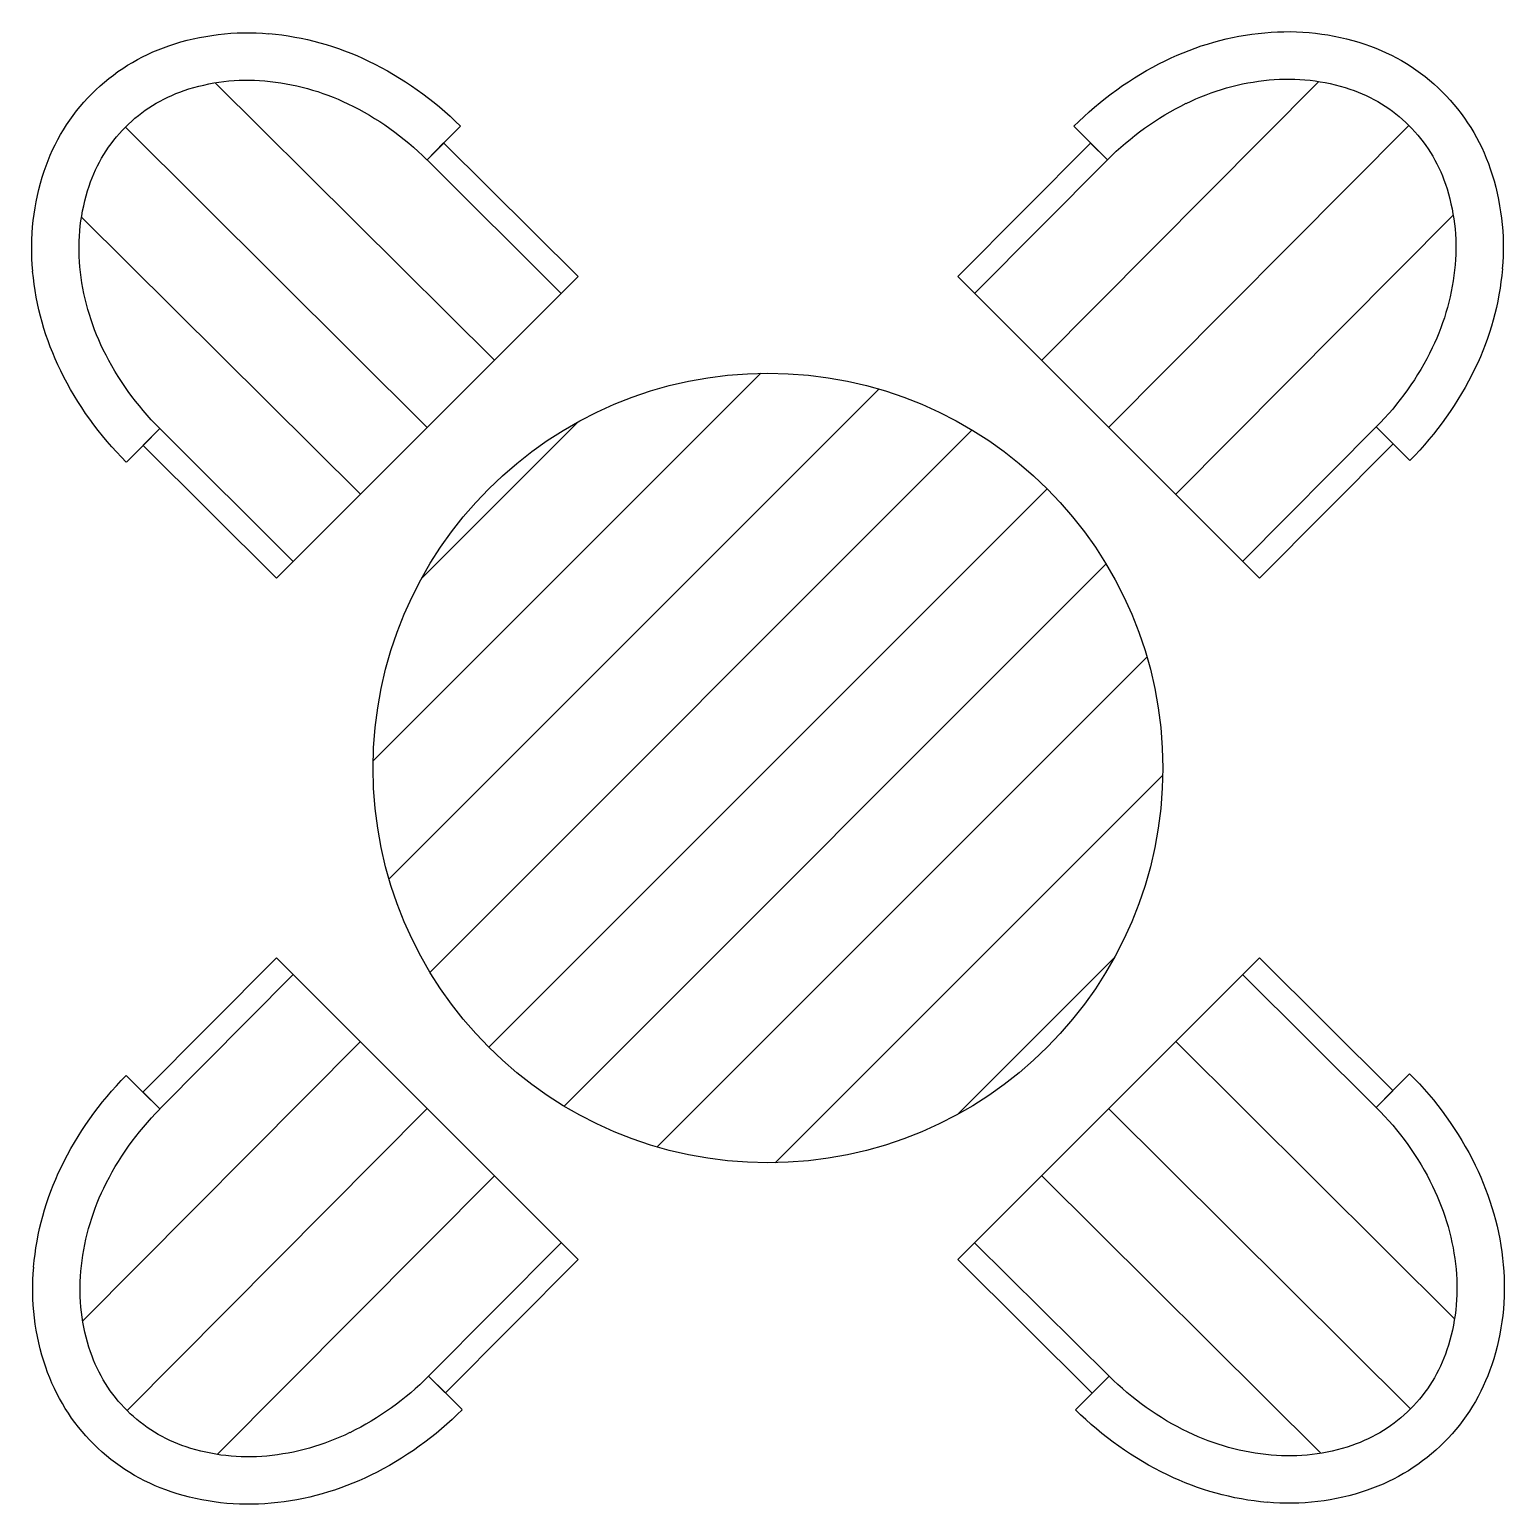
# Model space of a CAD drawing. Header units: millimetres. Extents: x 1527.7 to 1529.57, y 1340.56 to 1342.43.
import ezdxf

# ---------------------------------------------------------------- set-up
doc = ezdxf.new("R2010")
doc.units = ezdxf.units.MM
doc.layers.add('Varandas_e_Piscinas', color=2, linetype='Continuous')

msp = doc.modelspace()

# ---------------------------------------------------------------- linework, layer by layer
at = {"layer": 'Varandas_e_Piscinas', "color": 1}
for p, q in [((1528.2922, 1342.0102), (1527.9386, 1342.3617)), ((1528.9853, 1342.0102), (1529.3363, 1342.3633)), ((1528.2073, 1341.9253), (1527.8249, 1342.3055)), ((1529.0701, 1341.9253), (1529.4503, 1342.3077)), ((1528.1225, 1341.8405), (1527.7694, 1342.1915)), ((1529.155, 1341.8405), (1529.5065, 1342.1941)), ((1528.1388, 1341.5031), (1528.6295, 1341.9938)), ((1528.1589, 1341.3535), (1528.7792, 1341.9738)), ((1528.2003, 1341.7343), (1528.3983, 1341.9323)), ((1528.2107, 1341.2355), (1528.8971, 1341.922)), ((1528.2852, 1341.1404), (1528.9923, 1341.8475)), ((1528.3804, 1341.0658), (1529.0668, 1341.7523)), ((1528.4983, 1341.014), (1529.1186, 1341.6344)), ((1528.6479, 1340.994), (1529.1386, 1341.4847)), ((1528.8791, 1341.0555), (1529.0771, 1341.2535)), ((1528.1225, 1341.1474), (1527.771, 1340.7938)), ((1529.155, 1341.1474), (1529.5081, 1340.7963)), ((1528.2073, 1341.0625), (1527.8272, 1340.6801)), ((1529.0701, 1341.0625), (1529.4525, 1340.6824)), ((1528.2922, 1340.9776), (1527.9412, 1340.6246)), ((1528.9853, 1340.9776), (1529.3389, 1340.6261))]:
    msp.add_line(p, q, dxfattribs=at)
at = {"layer": 'Varandas_e_Piscinas'}
for p, q in [((1528.2492, 1342.3067), (1528.2069, 1342.2642)), ((1529.0686, 1342.2642), (1529.026, 1342.3065)), ((1528.2069, 1342.2642), (1528.228, 1342.2854)), ((1528.228, 1342.2854), (1528.3982, 1342.1162)), ((1528.8792, 1342.1162), (1529.0473, 1342.2853)), ((1529.0473, 1342.2853), (1529.0686, 1342.2642)), ((1528.377, 1342.095), (1528.2069, 1342.2642)), ((1528.9004, 1342.095), (1529.0686, 1342.2642)), ((1528.0164, 1341.7344), (1528.3982, 1342.1162)), ((1528.8792, 1342.1162), (1529.2611, 1341.7344)), ((1527.8685, 1341.9237), (1527.8262, 1341.8812)), ((1527.8473, 1341.9025), (1527.8685, 1341.9237)), ((1528.0376, 1341.7556), (1527.8685, 1341.9237)), ((1529.2398, 1341.7556), (1529.409, 1341.9258)), ((1529.4515, 1341.8835), (1529.409, 1341.9258)), ((1529.409, 1341.9258), (1529.4303, 1341.9046)), ((1528.0164, 1341.7344), (1527.8473, 1341.9025)), ((1529.4303, 1341.9046), (1529.2611, 1341.7344)), ((1527.8472, 1341.0832), (1528.0164, 1341.2534)), ((1528.3982, 1340.8716), (1528.0164, 1341.2534)), ((1529.2611, 1341.2534), (1528.8792, 1340.8716)), ((1529.2611, 1341.2534), (1529.4301, 1341.0853)), ((1528.0376, 1341.2322), (1527.8685, 1341.0621)), ((1529.2398, 1341.2322), (1529.409, 1341.0641)), ((1527.8259, 1341.1044), (1527.8685, 1341.0621)), ((1529.409, 1341.0641), (1529.4513, 1341.1066)), ((1527.8685, 1341.0621), (1527.8472, 1341.0832)), ((1529.4301, 1341.0853), (1529.409, 1341.0641)), ((1528.377, 1340.8928), (1528.2089, 1340.7237)), ((1528.9004, 1340.8928), (1529.0706, 1340.7237)), ((1528.3982, 1340.8716), (1528.2302, 1340.7025)), ((1529.0494, 1340.7024), (1528.8792, 1340.8716)), ((1528.2089, 1340.7237), (1528.2514, 1340.6814)), ((1528.2302, 1340.7025), (1528.2089, 1340.7237)), ((1529.0283, 1340.6811), (1529.0706, 1340.7237)), ((1529.0706, 1340.7237), (1529.0494, 1340.7024))]:
    msp.add_line(p, q, dxfattribs=at)
msp.add_circle((1528.6387, 1341.4939), 0.5, dxfattribs=at)
at = {"layer": 'Varandas_e_Piscinas', "extrusion": (0, 0, -1)}
for centre, major_axis, start_param, end_param in [((1527.9795, 1342.115), (0.2192, 0.2192), -1.112473, -0.697705), ((1527.9749, 1342.0622), (0.2568, 0.2568), -0.697705, -0.335339), ((1529.3017, 1342.0635), (-0.2568, 0.2568), 0.329406, 0.691772), ((1529.2968, 1342.1164), (0.2192, 0.2192), -0.879024, -0.464256), ((1527.9607, 1342.1704), (-0.1778, 0.1778), 6.280219, 6.741509), ((1529.3153, 1342.1719), (-0.1778, 0.1778), 1.10654, 1.56783), ((1527.9454, 1342.0012), (0.3047, 0.3047), -0.335339, -0.002966), ((1529.3316, 1342.0027), (-0.3047, 0.3047), 6.280219, 6.612591), ((1527.9795, 1342.115), (-0.1768, 0.1768), 0.458323, 0.873092), ((1527.9795, 1342.115), (-0.1768, 0.1768), 0.458323, 0.873092), ((1529.2968, 1342.1164), (0.1768, 0.1768), -0.879024, -0.464256), ((1529.2968, 1342.1164), (-0.1768, 0.1768), 0.691772, 1.10654), ((1527.9607, 1342.1704), (0.1778, 0.1778), 4.248133, 4.709423), ((1527.9607, 1342.1704), (0.1354, 0.1354), 4.709423, 5.170712), ((1527.9607, 1342.1704), (0.1354, 0.1354), 4.709423, 5.170712), ((1527.9749, 1342.0622), (-0.2143, 0.2143), 0.873092, 1.235457), ((1527.9749, 1342.0622), (-0.2143, 0.2143), 0.873092, 1.235457), ((1529.3017, 1342.0635), (0.2143, 0.2143), -1.24139, -0.879024), ((1529.3017, 1342.0635), (-0.2143, 0.2143), 0.329406, 0.691772), ((1529.3153, 1342.1719), (0.1354, 0.1354), -0.464256, -0.002966), ((1529.3153, 1342.1719), (-0.1354, 0.1354), 1.10654, 1.56783), ((1529.3153, 1342.1719), (0.1778, 0.1778), -0.002966, 0.458323), ((1527.9454, 1342.0012), (-0.2622, 0.2622), 1.235457, 1.56783), ((1527.9454, 1342.0012), (0.2622, 0.2622), -0.335339, -0.002966), ((1529.3316, 1342.0027), (-0.2622, 0.2622), 6.280219, 6.612591), ((1529.3316, 1342.0027), (0.2622, 0.2622), 4.709423, 5.041795), ((1527.9607, 1342.1704), (-0.1354, 0.1354), 5.818929, 6.280219), ((1527.9607, 1342.1704), (-0.1354, 0.1354), 5.818929, 6.280219), ((1529.3153, 1342.1719), (0.1354, 0.1354), -0.002966, 0.458323), ((1529.3153, 1342.1719), (-0.1354, 0.1354), 1.56783, 2.02912), ((1528.0163, 1342.152), (-0.2192, 0.2192), 5.404161, 5.818929), ((1529.2598, 1342.1531), (-0.2192, 0.2192), 2.02912, 2.443888), ((1528.0163, 1342.152), (-0.1768, 0.1768), 5.404161, 5.818929), ((1528.0163, 1342.152), (-0.1768, 0.1768), 5.404161, 5.818929), ((1529.2598, 1342.1531), (0.1768, 0.1768), 0.458323, 0.873092), ((1529.2598, 1342.1531), (-0.1768, 0.1768), 2.02912, 2.443888), ((1528.0691, 1342.1569), (0.2568, 0.2568), 3.470999, 3.833365), ((1528.0691, 1342.1569), (0.2143, 0.2143), 3.470999, 3.833365), ((1528.0691, 1342.1569), (0.2143, 0.2143), 3.470999, 3.833365), ((1529.207, 1342.1577), (0.2143, 0.2143), 0.873092, 1.235457), ((1529.207, 1342.1577), (0.2143, 0.2143), 0.873092, 1.235457), ((1529.207, 1342.1577), (-0.2568, 0.2568), 2.443888, 2.806254), ((1528.1299, 1342.1868), (0.2622, 0.2622), 3.138626, 3.470999), ((1528.1299, 1342.1868), (0.2622, 0.2622), 3.138626, 3.470999), ((1529.146, 1342.1872), (0.2622, 0.2622), 1.235457, 1.56783), ((1529.146, 1342.1872), (-0.2622, 0.2622), 2.806254, 3.138626), ((1528.1299, 1342.1868), (0.3047, 0.3047), 3.138626, 3.470999), ((1529.146, 1342.1872), (-0.3047, 0.3047), 2.806254, 3.138626), ((1528.1315, 1340.8006), (-0.3047, 0.3047), 5.947846, 6.280219), ((1529.1475, 1340.8011), (0.3047, 0.3047), -0.002966, 0.329406), ((1528.1315, 1340.8006), (0.2622, 0.2622), 4.37705, 4.709423), ((1528.1315, 1340.8006), (-0.2622, 0.2622), 5.947846, 6.280219), ((1529.1475, 1340.8011), (0.2622, 0.2622), -0.002966, 0.329406), ((1529.1475, 1340.8011), (0.2622, 0.2622), -0.002966, 0.329406), ((1528.0705, 1340.8301), (-0.2568, 0.2568), 5.585481, 5.947846), ((1529.2083, 1340.8309), (0.2568, 0.2568), 0.329406, 0.691772), ((1529.2083, 1340.8309), (0.2143, 0.2143), 0.329406, 0.691772), ((1529.2083, 1340.8309), (0.2143, 0.2143), 0.329406, 0.691772), ((1528.0705, 1340.8301), (0.2143, 0.2143), 4.014684, 4.37705), ((1528.0705, 1340.8301), (0.2143, 0.2143), 4.014684, 4.37705), ((1528.0176, 1340.8347), (-0.2192, 0.2192), 5.170712, 5.585481), ((1528.0176, 1340.8347), (0.1768, 0.1768), 3.599916, 4.014684), ((1528.0176, 1340.8347), (-0.1768, 0.1768), 5.170712, 5.585481), ((1529.2612, 1340.8359), (-0.1768, 0.1768), 2.262568, 2.677336), ((1529.2612, 1340.8359), (-0.1768, 0.1768), 2.262568, 2.677336), ((1529.2612, 1340.8359), (-0.2192, 0.2192), 2.262568, 2.677336), ((1527.9622, 1340.8159), (0.1354, 0.1354), 3.138626, 3.599916), ((1527.9622, 1340.8159), (-0.1354, 0.1354), 4.709423, 5.170712), ((1529.3167, 1340.8174), (-0.1354, 0.1354), 2.677336, 3.138626), ((1529.3167, 1340.8174), (-0.1354, 0.1354), 2.677336, 3.138626), ((1527.9622, 1340.8159), (0.1778, 0.1778), 3.138626, 3.599916), ((1527.9459, 1340.9851), (-0.2622, 0.2622), 3.138626, 3.470999), ((1527.9459, 1340.9851), (0.2622, 0.2622), 1.56783, 1.900202), ((1529.332, 1340.9867), (-0.2622, 0.2622), 4.37705, 4.709423), ((1529.332, 1340.9867), (0.2622, 0.2622), 2.806254, 3.138626), ((1529.3167, 1340.8174), (0.1778, 0.1778), 1.10654, 1.56783), ((1527.9622, 1340.8159), (0.1354, 0.1354), 2.677336, 3.138626), ((1527.9622, 1340.8159), (-0.1354, 0.1354), 4.248133, 4.709423), ((1527.9459, 1340.9851), (-0.3047, 0.3047), 3.138626, 3.470999), ((1529.332, 1340.9867), (0.3047, 0.3047), 2.806254, 3.138626), ((1529.3167, 1340.8174), (0.1354, 0.1354), 1.56783, 2.02912), ((1529.3167, 1340.8174), (0.1354, 0.1354), 1.56783, 2.02912), ((1527.9757, 1340.9243), (0.2143, 0.2143), 1.900202, 2.262568), ((1527.9757, 1340.9243), (-0.2143, 0.2143), 3.470999, 3.833365), ((1529.3026, 1340.9257), (-0.2143, 0.2143), 4.014684, 4.37705), ((1529.3026, 1340.9257), (-0.2143, 0.2143), 4.014684, 4.37705), ((1527.9622, 1340.8159), (-0.1778, 0.1778), 4.248133, 4.709423), ((1527.9807, 1340.8715), (0.1768, 0.1768), 2.262568, 2.677336), ((1527.9807, 1340.8715), (-0.1768, 0.1768), 3.833365, 4.248133), ((1529.2979, 1340.8728), (-0.1768, 0.1768), 3.599916, 4.014684), ((1529.2979, 1340.8728), (-0.1768, 0.1768), 3.599916, 4.014684), ((1529.3167, 1340.8174), (-0.1778, 0.1778), 3.138626, 3.599916), ((1527.9757, 1340.9243), (-0.2568, 0.2568), 3.470999, 3.833365), ((1529.3026, 1340.9257), (0.2568, 0.2568), 2.443888, 2.806254), ((1527.9807, 1340.8715), (0.2192, 0.2192), 2.262568, 2.677336), ((1529.2979, 1340.8728), (0.2192, 0.2192), 2.02912, 2.443888)]:
    msp.add_ellipse(centre, major_axis=major_axis, ratio=1, start_param=start_param, end_param=end_param, dxfattribs=at)

doc.saveas('drawing.dxf')
